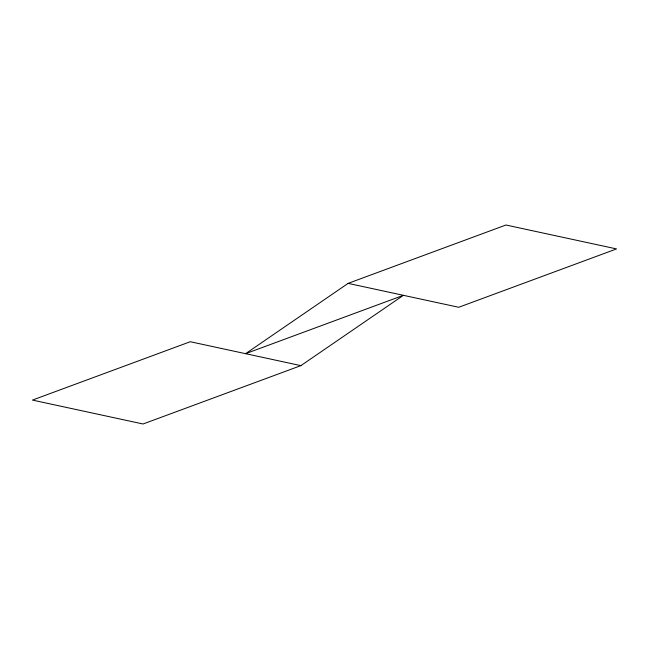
<?xml version="1.0" encoding="UTF-8"?>
<svg xmlns="http://www.w3.org/2000/svg" width="649" height="649" viewBox="0 0 649 649"><rect width="100%" height="100%" fill="white"/><g stroke="black" fill="none" stroke-linecap="round" stroke-linejoin="round"><path stroke-width="0.97" d="M348.115 283.37L458.721 307.277L616.55 248.916L505.944 225.008L348.115 283.37L245.582 353.681L403.418 295.319L300.885 365.63L143.056 423.992L32.45 400.084L190.279 341.723L300.885 365.63"/></g></svg>
